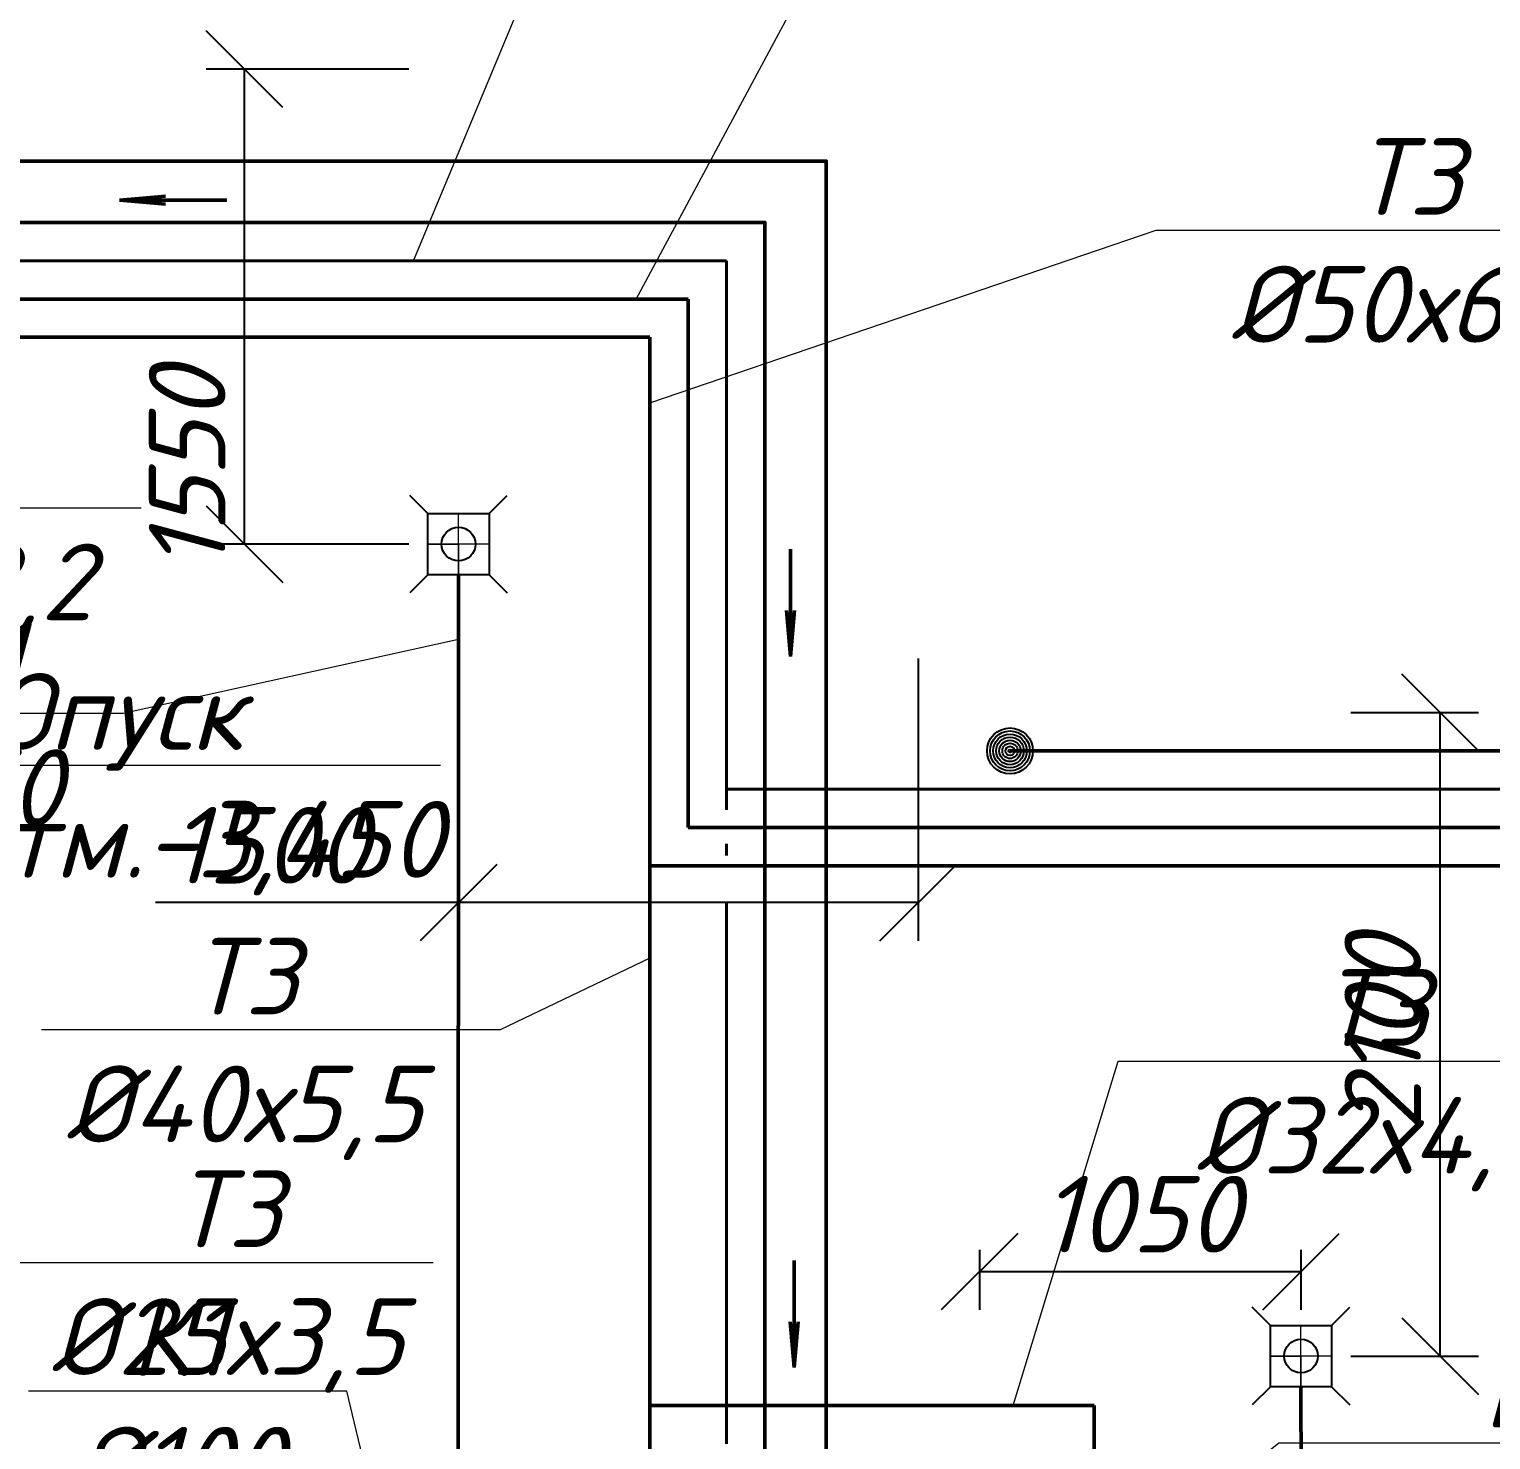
# Model space of a CAD drawing. Header units: millimetres. Extents: x -473555 to 660023, y 5037 to 453528.
# Drawn here: x 51635 to 56405, y 141801 to 146406 of the extents above; entities that cross this region are included whole.
import ezdxf
from ezdxf import colors
from ezdxf.entities.mleader import LeaderData, LeaderLine
from ezdxf.math import Vec2, Vec3

# ---------------------------------------------------------------- set-up
doc = ezdxf.new("R2010")
doc.units = ezdxf.units.MM
for name, color, linetype, lineweight in [('ВК_B1', 5, 'Continuous', 40), ('ВК_K1', 34, 'Continuous', 50), ('ВК_K1_lotok', 142, 'Continuous', 50), ('ВК_T3', 1, 'Continuous', 50), ('ВК_T4', 30, 'Continuous', 50)]:
    doc.layers.add(name, color=color, linetype=linetype, lineweight=lineweight)
for name, color, linetype in [('ВК_В1_текст', 5, 'Continuous'), ('ВК_К1_размер', 102, 'Continuous'), ('ВК_К1_текст', 34, 'Continuous'), ('ВК_сантехника', 140, 'Continuous'), ('ВК_Т4_текст', 30, 'Continuous'), ('ВК_ТЗ_текст', 1, 'Continuous')]:
    doc.layers.add(name, color=color, linetype=linetype)
doc.styles.add('ISOPEUR', font='isocpeui.ttf')
doc.dimstyles.new('Аннотативный', dxfattribs={"dimscale": 0, "dimtxt": 2.5, "dimasz": 2.5, "dimexe": 1.25, "dimexo": 0.625, "dimtad": 1, "dimdec": 0, "dimtxsty": 'ISOPEUR', "dimblk": 'OBLIQUE', "dimcen": 2.5, "dimclrt": 256, "dimadec": 0, "dimazin": 0, "dimtfac": 1, "dimtdec": 0, "dimtmove": 0, "dimatfit": 3, "dimfxl": 1, "dimtfillclr": 256, "dimarcsym": 0})

# ---------------------------------------------------------------- blocks, each defined once
blk = doc.blocks.new('_None')
blk = doc.blocks.new('*U16')
for points in [[(-100, 100), (-159.2, 159.2)], [(100, 100), (159.2, 159.2)], [(-100, -100), (-100, 100), (100, 100), (100, -100), (-100, -100)], [(-100, -100), (-159.2, -159.2)], [(100, -100), (159.2, -159.2)]]:
    blk.add_lwpolyline(points)
at = {"lineweight": 20}
blk.add_lwpolyline([(0, 100), (0, -100), (0, 0), (100, 0), (-100, 0)], dxfattribs=at)
blk.add_circle((0, 0), 55)
blk = doc.blocks.new('_Oblique')
at = {"color": 0, "linetype": 'ByBlock', "lineweight": -2}
blk.add_line((-0.5, -0.5), (0.5, 0.5), dxfattribs=at)
blk = doc.blocks.new('*D258')
at = {"layer": 'Defpoints', "color": 0, "transparency": 16777216}
for p in [(53035.6, 144414), (54535.7, 144414), (54535.7, 143554.6)]:
    blk.add_point(p, dxfattribs=at)
at = {"layer": 'ВК_К1_размер', "color": 0, "lineweight": -2, "transparency": 16777216}
for p, q in [((53035.6, 144351.5), (53035.6, 143429.6)), ((54535.7, 144351.5), (54535.7, 143429.6)), ((53035.6, 143554.6), (52046.4, 143554.6)), ((54535.7, 143554.6), (53035.6, 143554.6))]:
    blk.add_line(p, q, dxfattribs=at)
at = {"layer": 'ВК_К1_размер', "color": 0, "lineweight": -2, "transparency": 16777216, "xscale": 250, "yscale": 250, "zscale": 250, "rotation": 180}
blk.add_blockref('_Oblique', (53035.6, 143554.6), dxfattribs=at)
at = {"layer": 'ВК_К1_размер', "color": 0, "lineweight": -2, "transparency": 16777216, "xscale": 250, "yscale": 250, "zscale": 250}
blk.add_blockref('_Oblique', (54535.7, 143554.6), dxfattribs=at)
at = {"layer": 'ВК_К1_размер', "transparency": 16777216, "insert": (52416, 143742.1), "char_height": 250, "attachment_point": 5, "style": 'ISOPEUR'}
blk.add_mtext('1500', dxfattribs=at)
blk = doc.blocks.new('*D259')
at = {"layer": 'Defpoints', "color": 0, "transparency": 16777216}
for p in [(52337.5, 146274.9), (52935.7, 146274.9), (52935.7, 144724.9)]:
    blk.add_point(p, dxfattribs=at)
at = {"layer": 'ВК_К1_размер', "color": 0, "lineweight": -2, "transparency": 16777216}
for p, q in [((52873.2, 146274.9), (52212.5, 146274.9)), ((52337.5, 144724.9), (52337.5, 146274.9)), ((52873.2, 144724.9), (52212.5, 144724.9))]:
    blk.add_line(p, q, dxfattribs=at)
at = {"layer": 'ВК_К1_размер', "color": 0, "lineweight": -2, "transparency": 16777216, "xscale": 250, "yscale": 250, "zscale": 250}
for p, rotation in [((52337.5, 146274.9), 90), ((52337.5, 144724.9), 270)]:
    blk.add_blockref('_Oblique', p, dxfattribs=dict(at, rotation=rotation))
at = {"layer": 'ВК_К1_размер', "transparency": 16777216, "insert": (52150, 144967.4), "char_height": 250, "attachment_point": 5, "rotation": 90, "style": 'ISOPEUR'}
blk.add_mtext('1550', dxfattribs=at)
blk = doc.blocks.new('*D286')
at = {"layer": 'Defpoints', "color": 0, "transparency": 16777216}
for p in [(54735.7, 142483.7), (55785.4, 142483.7), (55785.4, 142350.2)]:
    blk.add_point(p, dxfattribs=at)
at = {"layer": 'ВК_К1_размер', "color": 0, "lineweight": -2, "transparency": 16777216}
for p, q in [((54735.7, 142421.2), (54735.7, 142225.2)), ((55785.4, 142421.2), (55785.4, 142225.2)), ((54735.7, 142350.2), (55785.4, 142350.2))]:
    blk.add_line(p, q, dxfattribs=at)
at = {"layer": 'ВК_К1_размер', "color": 0, "lineweight": -2, "transparency": 16777216, "xscale": 250, "yscale": 250, "zscale": 250, "rotation": 180}
blk.add_blockref('_Oblique', (54735.7, 142350.2), dxfattribs=at)
at = {"layer": 'ВК_К1_размер', "color": 0, "lineweight": -2, "transparency": 16777216, "xscale": 250, "yscale": 250, "zscale": 250}
blk.add_blockref('_Oblique', (55785.4, 142350.2), dxfattribs=at)
at = {"layer": 'ВК_К1_размер', "transparency": 16777216, "insert": (55260.6, 142537.7), "char_height": 250, "attachment_point": 5, "style": 'ISOPEUR'}
blk.add_mtext('1050', dxfattribs=at)
blk = doc.blocks.new('*D287')
at = {"layer": 'Defpoints', "color": 0, "transparency": 16777216}
for p in [(55885.4, 144174.9), (56239.8, 144174.9), (55885.4, 142074.7)]:
    blk.add_point(p, dxfattribs=at)
at = {"layer": 'ВК_К1_размер', "color": 0, "lineweight": -2, "transparency": 16777216}
for p, q in [((55947.9, 144174.9), (56364.8, 144174.9)), ((56239.8, 142074.7), (56239.8, 144174.9)), ((55947.9, 142074.7), (56364.8, 142074.7))]:
    blk.add_line(p, q, dxfattribs=at)
at = {"layer": 'ВК_К1_размер', "color": 0, "lineweight": -2, "transparency": 16777216, "xscale": 250, "yscale": 250, "zscale": 250}
for p, rotation in [((56239.8, 144174.9), 90), ((56239.8, 142074.7), 270)]:
    blk.add_blockref('_Oblique', p, dxfattribs=dict(at, rotation=rotation))
at = {"layer": 'ВК_К1_размер', "transparency": 16777216, "insert": (56052.3, 143124.8), "char_height": 250, "attachment_point": 5, "rotation": 90, "style": 'ISOPEUR'}
blk.add_mtext('2100', dxfattribs=at)

msp = doc.modelspace()

# ---------------------------------------------------------------- linework, layer by layer
at = {"layer": 'ВК_B1'}
for p, q in [((53910.7, 145649.9), (44410.7, 145649.9)), ((53910.7, 145649.9), (53910.7, 143858.1)), ((53910.7, 143924.9), (59005.2, 143924.9)), ((53910.7, 143747.1), (53910.7, 143708.5)), ((53910.7, 143554.9), (53910.7, 141787.8))]:
    msp.add_line(p, q, dxfattribs=at)
at = {"layer": 'ВК_K1'}
for p, q in [((53032.7, 138974.9), (53035.7, 144624.9)), ((54835.7, 144049.9), (59130.6, 144049.9)), ((55786.4, 138130.6), (55785.4, 141974.7))]:
    msp.add_line(p, q, dxfattribs=at)
at = {"layer": 'ВК_K1_lotok'}
for p, q in [((51929.7, 145848), (52079.2, 145861)), ((52279.7, 145848), (51929.7, 145848)), ((51929.7, 145848), (52079.2, 145834.9)), ((54119.4, 144708.5), (54119.4, 144358.5)), ((54119.4, 144358.5), (54106.3, 144507.9)), ((54119.4, 144358.5), (54132.4, 144507.9)), ((54131.7, 142386.9), (54131.7, 142036.9)), ((54131.7, 142036.9), (54118.6, 142186.3)), ((54131.7, 142036.9), (54144.8, 142186.3))]:
    msp.add_line(p, q, dxfattribs=at)
for points in [[(49635.7, 145974.9), (54235.7, 145974.9), (54235.7, 138874.9)], [(49635.7, 145774.9), (54035.7, 145774.9), (54035.7, 138874.9)]]:
    msp.add_lwpolyline(points, dxfattribs=at)
at = {"layer": 'ВК_T3'}
for p, q in [((53660.7, 145399.9), (44033.3, 145399.9)), ((53660.7, 145399.9), (53660.7, 139244)), ((53660.7, 143674.9), (58754.3, 143674.9)), ((55110.7, 141912.8), (53660.7, 141912.8)), ((55110.7, 138681.9), (55110.7, 141912.8))]:
    msp.add_line(p, q, dxfattribs=at)
at = {"layer": 'ВК_T4'}
for p, q in [((53785.7, 145524.9), (44158.3, 145524.9)), ((53785.7, 145524.9), (53785.7, 143799.9)), ((53785.7, 143799.9), (58879.7, 143799.9))]:
    msp.add_line(p, q, dxfattribs=at)
at = {"layer": 'ВК_К1_текст'}
for radius in [75, 65, 55, 45, 35, 25, 15, 5]:
    msp.add_circle((54835.7, 144049.9), radius, dxfattribs=at)

# ---------------------------------------------------------------- block references
at = {"layer": 'ВК_сантехника', "rotation": 270}
for p in [(53035.7, 144724.9), (55785.4, 142074.7)]:
    msp.add_blockref('*U16', p, dxfattribs=at)

# ---------------------------------------------------------------- dimensions: what is measured, and where the dimension line sits
at = {"layer": 'ВК_К1_размер'}
dim = msp.add_linear_dim(base=(52337.5, 146274.9), p1=(52935.7, 144724.9), p2=(52935.7, 146274.9), angle=90, dimstyle='Аннотативный', override={"dimscale": 0, "dimtix": 0, "dimtofl": 1, "dimtmove": 0, "dimatfit": 3}, dxfattribs=at)
dim.commit()
dim.dimension.update_dxf_attribs({"geometry": '*D259', "text_midpoint": (52337.5, 144967.4), "dimtype": 128})
dim = msp.add_linear_dim(base=(54535.7, 143554.6), p1=(53035.6, 144414), p2=(54535.7, 144414), dimstyle='Аннотативный', override={"dimscale": 0, "dimtix": 0, "dimtofl": 1, "dimtmove": 0, "dimatfit": 3}, dxfattribs=at)
dim.commit()
dim.dimension.update_dxf_attribs({"geometry": '*D258', "text_midpoint": (52416, 143554.6), "dimtype": 128})
dim = msp.add_linear_dim(base=(56239.8, 144174.9), p1=(55885.4, 142074.7), p2=(55885.4, 144174.9), angle=90, dimstyle='Аннотативный', override={"dimscale": 0, "dimtix": 0, "dimtofl": 1, "dimtmove": 0, "dimatfit": 3}, dxfattribs=at)
dim.commit()
dim.dimension.update_dxf_attribs({"geometry": '*D287', "text_midpoint": (56052.3, 143124.8)})
dim = msp.add_linear_dim(base=(55785.4, 142350.2), p1=(54735.7, 142483.7), p2=(55785.4, 142483.7), dimstyle='Аннотативный', override={"dimscale": 0, "dimtix": 0, "dimtofl": 1, "dimtmove": 0, "dimatfit": 3}, dxfattribs=at)
dim.commit()
dim.dimension.update_dxf_attribs({"geometry": '*D286', "text_midpoint": (55260.6, 142537.7)})

# ---------------------------------------------------------------- leaders
at = {"layer": 'ВК_В1_текст', "linetype": 'Continuous'}
ml = msp.add_multileader_mtext('Standard', dxfattribs=at)
ml.set_content('В1\\P%%C50х6,9', color=256, style='ISOPEUR')
ml.set_leader_properties(lineweight=15)
ml.set_arrow_properties(name='NONE')
ml.build(insert=Vec2(0, 0))
ml.multileader.update_dxf_attribs({"text_left_attachment_type": 6, "text_right_attachment_type": 6, "dogleg_length": 0.1, "arrow_head_size": 400, "scale": 100})
ctx = ml.context
ctx.base_point, ctx.scale, ctx.char_height, ctx.arrow_head_size, ctx.landing_gap_size, ctx.plane_origin = Vec3(54064.1, 148449.6), 100, 250, 400, 200, Vec3(47622.6, 139366.4)
ctx.left_attachment, ctx.right_attachment, ctx.text_align_type = 6, 6, 1
notes = []
notes.append((ctx, [(1, (1, 1, 0), (54054.1, 148449.6), (1, 0), 10, [(0, [(52889, 145649.9)], 0, [])])]))
ctx.mtext.insert, ctx.mtext.alignment, ctx.mtext.flow_direction = Vec3(54877.5, 148749.6), 2, 5
ml = msp.add_multileader_mtext('Standard', dxfattribs=at)
ml.set_content('В1\\P%%C32х4,4', color=256, style='ISOPEUR')
ml.set_leader_properties(lineweight=15)
ml.set_arrow_properties(name='NONE')
ml.build(insert=Vec2(0, 0))
ml.multileader.update_dxf_attribs({"text_left_attachment_type": 6, "text_right_attachment_type": 6, "dogleg_length": 0.1, "arrow_head_size": 400, "scale": 100})
ctx = ml.context
ctx.base_point, ctx.scale, ctx.char_height, ctx.arrow_head_size, ctx.landing_gap_size, ctx.plane_origin = Vec3(55722.6, 141791.6), 100, 250, 400, 200, Vec3(49078.8, 133149.9)
ctx.left_attachment, ctx.right_attachment, ctx.text_align_type = 6, 6, 1
notes.append((ctx, [(1, (1, 1, 0), (55712.6, 141791.6), (1, 0), 10, [(0, [(54985.7, 141204.4)], 0, [])])]))
ctx.mtext.insert, ctx.mtext.alignment, ctx.mtext.flow_direction = Vec3(56548.7, 142091.6), 2, 5
at = {"layer": 'ВК_К1_текст', "linetype": 'Continuous'}
ml = msp.add_multileader_mtext('Standard', dxfattribs=at)
ml.set_content('К1\\P%%C50', color=256, style='ISOPEUR')
ml.set_leader_properties(lineweight=15)
ml.set_arrow_properties(name='NONE')
ml.build(insert=Vec2(0, 0))
ml.multileader.update_dxf_attribs({"text_left_attachment_type": 6, "text_right_attachment_type": 6, "dogleg_length": 0.1, "arrow_head_size": 400, "scale": 100})
ctx = ml.context
ctx.base_point, ctx.scale, ctx.char_height, ctx.arrow_head_size, ctx.landing_gap_size, ctx.plane_origin = Vec3(40033, 145236.2), 100, 250, 400, 200, Vec3(48233.5, 135403)
ctx.left_attachment, ctx.right_attachment, ctx.text_align_type = 6, 6, 1
notes.append((ctx, [(1, (1, 1, 0), (40992.9, 145236.2), (-1, 0), 10, [(0, [(42125.7, 145038.6)], 0, [])])]))
ctx.mtext.insert, ctx.mtext.width, ctx.mtext.alignment, ctx.mtext.flow_direction = Vec3(40508, 145536.2), 769.735, 2, 5
ml = msp.add_multileader_mtext('Standard', dxfattribs=at)
ml.set_content('К1\\P%%C50', color=256, style='ISOPEUR')
ml.set_leader_properties(lineweight=15)
ml.set_arrow_properties(name='NONE')
ml.build(insert=Vec2(0, 0))
ml.multileader.update_dxf_attribs({"text_left_attachment_type": 6, "text_right_attachment_type": 6, "dogleg_length": 0.1, "arrow_head_size": 400, "scale": 100})
ctx = ml.context
ctx.base_point, ctx.scale, ctx.char_height, ctx.arrow_head_size, ctx.landing_gap_size, ctx.plane_origin = Vec3(37531.8, 144449.2), 100, 250, 400, 200, Vec3(45125.4, 135807.5)
ctx.left_attachment, ctx.right_attachment, ctx.text_align_type = 6, 6, 1
notes.append((ctx, [(1, (1, 1, 0), (38491.6, 144449.2), (-1, 0), 10, [(0, [(40160.7, 143569.6)], 0, [])])]))
ctx.mtext.insert, ctx.mtext.width, ctx.mtext.alignment, ctx.mtext.flow_direction = Vec3(38006.7, 144749.2), 769.735, 2, 5
ml = msp.add_multileader_mtext('Standard', dxfattribs=at)
ml.set_content('К1\\P%%C50', color=256, style='ISOPEUR')
ml.set_leader_properties(lineweight=15)
ml.set_arrow_properties(name='NONE')
ml.build(insert=Vec2(0, 0))
ml.multileader.update_dxf_attribs({"text_left_attachment_type": 6, "text_right_attachment_type": 6, "dogleg_length": 0.1, "arrow_head_size": 400, "scale": 100})
ctx = ml.context
ctx.base_point, ctx.scale, ctx.char_height, ctx.arrow_head_size, ctx.landing_gap_size, ctx.plane_origin = Vec3(50981, 144171.9), 100, 250, 400, 200, Vec3(58574.6, 135530.2)
ctx.left_attachment, ctx.right_attachment, ctx.text_align_type = 6, 6, 1
notes.append((ctx, [(1, (1, 1, 0), (51940.8, 144171.9), (-1, 0), 10, [(0, [(53035.6, 144414)], 0, [])])]))
ctx.mtext.insert, ctx.mtext.width, ctx.mtext.alignment, ctx.mtext.flow_direction = Vec3(51455.9, 144471.9), 769.735, 2, 5
ml = msp.add_multileader_mtext('Standard', dxfattribs=at)
ml.set_content('К1\\P%%C100', color=256, style='ISOPEUR')
ml.set_leader_properties(lineweight=15)
ml.set_arrow_properties(name='NONE')
ml.build(insert=Vec2(0, 0))
ml.multileader.update_dxf_attribs({"text_left_attachment_type": 6, "text_right_attachment_type": 6, "dogleg_length": 0.1, "arrow_head_size": 400, "scale": 100})
ctx = ml.context
ctx.base_point, ctx.scale, ctx.char_height, ctx.arrow_head_size, ctx.landing_gap_size, ctx.plane_origin = Vec3(46959.8, 143386.6), 100, 250, 400, 200, Vec3(55232.3, 135616.2)
ctx.left_attachment, ctx.right_attachment, ctx.text_align_type = 6, 6, 1
notes.append((ctx, [(0, (1, 1, 0), (46949.8, 143386.6), (1, 0), 10, [(0, [(46235.8, 143804.3)], 0, [])])]))
ctx.mtext.insert, ctx.mtext.width, ctx.mtext.alignment, ctx.mtext.flow_direction = Vec3(47499.4, 143686.6), 769.735, 2, 5
ml = msp.add_multileader_mtext('Standard', dxfattribs=at)
ml.set_content('К1\\P%%C100', color=256, style='ISOPEUR')
ml.set_leader_properties(lineweight=15)
ml.set_arrow_properties(name='NONE')
ml.build(insert=Vec2(0, 0))
ml.multileader.update_dxf_attribs({"text_left_attachment_type": 6, "text_right_attachment_type": 6, "dogleg_length": 0.1, "arrow_head_size": 400, "scale": 100})
ctx = ml.context
ctx.base_point, ctx.scale, ctx.char_height, ctx.arrow_head_size, ctx.landing_gap_size, ctx.plane_origin = Vec3(45259.7, 142260.6), 100, 250, 400, 200, Vec3(55071.2, 134536.6)
ctx.left_attachment, ctx.right_attachment, ctx.text_align_type = 6, 6, 1
notes.append((ctx, [(0, (1, 1, 0), (45249.7, 142260.6), (1, 0), 10, [(0, [(44410.7, 143551)], 0, [])])]))
ctx.mtext.insert, ctx.mtext.width, ctx.mtext.alignment, ctx.mtext.flow_direction = Vec3(45799.3, 142560.6), 769.735, 2, 5
ml = msp.add_multileader_mtext('Standard', dxfattribs=at)
ml.set_content('К1\\P%%C50', color=256, style='ISOPEUR')
ml.set_leader_properties(lineweight=15)
ml.set_arrow_properties(name='NONE')
ml.build(insert=Vec2(0, 0))
ml.multileader.update_dxf_attribs({"text_left_attachment_type": 6, "text_right_attachment_type": 6, "dogleg_length": 0.1, "arrow_head_size": 400, "scale": 100})
ctx = ml.context
ctx.base_point, ctx.scale, ctx.char_height, ctx.arrow_head_size, ctx.landing_gap_size, ctx.plane_origin = Vec3(40982.3, 142698.5), 100, 250, 400, 200, Vec3(48146.9, 134204.7)
ctx.left_attachment, ctx.right_attachment, ctx.text_align_type = 6, 6, 1
notes.append((ctx, [(1, (1, 1, 0), (41942.2, 142698.5), (-1, 0), 10, [(0, [(42129.3, 142004.9)], 0, [])])]))
ctx.mtext.insert, ctx.mtext.width, ctx.mtext.alignment, ctx.mtext.flow_direction = Vec3(41457.2, 142998.5), 769.735, 2, 5
ml = msp.add_multileader_mtext('Standard', dxfattribs=at)
ml.set_content('К1\\P%%C100', color=256, style='ISOPEUR')
ml.set_leader_properties(lineweight=15)
ml.set_arrow_properties(name='NONE')
ml.build(insert=Vec2(0, 0))
ml.multileader.update_dxf_attribs({"text_left_attachment_type": 6, "text_right_attachment_type": 6, "dogleg_length": 0.1, "arrow_head_size": 400, "scale": 100})
ctx = ml.context
ctx.base_point, ctx.scale, ctx.char_height, ctx.arrow_head_size, ctx.landing_gap_size, ctx.plane_origin = Vec3(37991.5, 142373), 100, 250, 400, 200, Vec3(45714.4, 133731.3)
ctx.left_attachment, ctx.right_attachment, ctx.text_align_type = 6, 6, 1
notes.append((ctx, [(0, (1, 1, 0), (37981.5, 142373), (1, 0), 10, [(0, [(37385.7, 141956.3)], 0, [])])]))
ctx.mtext.insert, ctx.mtext.width, ctx.mtext.alignment, ctx.mtext.flow_direction = Vec3(38531.1, 142673), 769.735, 2, 5
ml = msp.add_multileader_mtext('Standard', dxfattribs=at)
ml.set_content('К1\\P%%C100', color=256, style='ISOPEUR')
ml.set_leader_properties(lineweight=15)
ml.set_arrow_properties(name='NONE')
ml.build(insert=Vec2(0, 0))
ml.multileader.update_dxf_attribs({"text_left_attachment_type": 6, "text_right_attachment_type": 6, "dogleg_length": 0.1, "arrow_head_size": 400, "scale": 100})
ctx = ml.context
ctx.base_point, ctx.scale, ctx.char_height, ctx.arrow_head_size, ctx.landing_gap_size, ctx.plane_origin = Vec3(51582.1, 141960.4), 100, 250, 400, 200, Vec3(59128.8, 134083.2)
ctx.left_attachment, ctx.right_attachment, ctx.text_align_type = 6, 6, 1
notes.append((ctx, [(1, (1, 1, 0), (52671.3, 141960.4), (-1, 0), 10, [(0, [(52811.4, 141374.9)], 0, [])])]))
ctx.mtext.insert, ctx.mtext.width, ctx.mtext.alignment, ctx.mtext.flow_direction = Vec3(52121.7, 142260.4), 769.735, 2, 5
at = {"layer": 'ВК_Т4_текст', "linetype": 'Continuous'}
ml = msp.add_multileader_mtext('Standard', dxfattribs=at)
ml.set_content('Т4\\P%%C16х2,2', color=256, style='ISOPEUR')
ml.set_leader_properties(lineweight=15)
ml.set_arrow_properties(name='NONE')
ml.build(insert=Vec2(0, 0))
ml.multileader.update_dxf_attribs({"text_left_attachment_type": 6, "text_right_attachment_type": 6, "dogleg_length": 0.1, "arrow_head_size": 400, "scale": 100})
ctx = ml.context
ctx.base_point, ctx.scale, ctx.char_height, ctx.arrow_head_size, ctx.landing_gap_size, ctx.plane_origin = Vec3(54728.3, 147578.6), 100, 250, 400, 200, Vec3(48084.5, 138936.9)
ctx.left_attachment, ctx.right_attachment, ctx.text_align_type = 6, 6, 1
notes.append((ctx, [(1, (1, 1, 0), (54718.3, 147578.6), (1, 0), 10, [(0, [(53615.3, 145524.9)], 0, [])])]))
ctx.mtext.insert, ctx.mtext.alignment, ctx.mtext.flow_direction = Vec3(55513, 147878.6), 2, 5
ml = msp.add_multileader_mtext('Standard', dxfattribs=at)
ml.set_content('Т4\\P%%C16х2,2', color=256, style='ISOPEUR')
ml.set_leader_properties(lineweight=15)
ml.set_arrow_properties(name='NONE')
ml.build(insert=Vec2(0, 0))
ml.multileader.update_dxf_attribs({"text_left_attachment_type": 6, "text_right_attachment_type": 6, "dogleg_length": 0.1, "arrow_head_size": 400, "scale": 100})
ctx = ml.context
ctx.base_point, ctx.scale, ctx.char_height, ctx.arrow_head_size, ctx.landing_gap_size, ctx.plane_origin = Vec3(50512.9, 144843.2), 100, 250, 400, 200, Vec3(43869.2, 136201.5)
ctx.left_attachment, ctx.right_attachment, ctx.text_align_type = 6, 6, 1
notes.append((ctx, [(1, (1, 1, 0), (50502.9, 144843.2), (1, 0), 10, [(0, [(49835.7, 145004.4)], 0, [])])]))
ctx.mtext.insert, ctx.mtext.alignment, ctx.mtext.flow_direction = Vec3(51297.7, 145143.2), 2, 5
at = {"layer": 'ВК_ТЗ_текст', "linetype": 'Continuous'}
ml = msp.add_multileader_mtext('Standard', dxfattribs=at)
ml.set_content('Опуск на отм.-3,550', color=256, style='ISOPEUR')
ml.set_leader_properties(lineweight=15)
ml.set_arrow_properties(name='NONE')
ml.build(insert=Vec2(0, 0))
ml.multileader.update_dxf_attribs({"text_left_attachment_type": 6, "text_right_attachment_type": 6, "dogleg_length": 0.1, "arrow_head_size": 400, "scale": 100})
ctx = ml.context
ctx.base_point, ctx.scale, ctx.char_height, ctx.arrow_head_size, ctx.landing_gap_size, ctx.plane_origin = Vec3(38690.6, 147633.8), 100, 250, 400, 200, Vec3(36402.7, 137500.6)
ctx.left_attachment, ctx.right_attachment, ctx.text_align_type = 6, 6, 1
notes.append((ctx, [(0, (1, 1, 0), (40789.2, 147633.8), (-1, 0), 10, [(1, [(42583.3, 144579.9), (43067.9, 145977.5)], 0, [])])]))
ctx.mtext.insert, ctx.mtext.width, ctx.mtext.alignment, ctx.mtext.flow_direction = Vec3(39734.9, 147933.8), 3290.152, 2, 5
ml = msp.add_multileader_mtext('Standard', dxfattribs=at)
ml.set_content('Опуск\\Pна отм.-3,450', color=256, style='ISOPEUR')
ml.set_leader_properties(lineweight=15)
ml.set_arrow_properties(name='NONE')
ml.build(insert=Vec2(0, 0))
ml.multileader.update_dxf_attribs({"text_left_attachment_type": 6, "text_right_attachment_type": 6, "dogleg_length": 0.1, "arrow_head_size": 400, "scale": 100})
ctx = ml.context
ctx.base_point, ctx.scale, ctx.char_height, ctx.arrow_head_size, ctx.landing_gap_size, ctx.plane_origin = Vec3(50696.6, 147577.3), 100, 250, 400, 200, Vec3(44399, 138372.4)
ctx.left_attachment, ctx.right_attachment, ctx.text_align_type = 6, 6, 1
notes.append((ctx, [(1, (1, 1, 0), (50686.6, 147577.3), (1, 0), 10, [(1, [(49412.6, 145399.9), (49835.7, 145524.9)], 0, [])])]))
ctx.mtext.insert, ctx.mtext.alignment, ctx.mtext.flow_direction = Vec3(52031.4, 147877.3), 2, 5
ml = msp.add_multileader_mtext('Standard', dxfattribs=at)
ml.set_content('Т3\\P%%C50х6,9', color=256, style='ISOPEUR')
ml.set_leader_properties(lineweight=15)
ml.set_arrow_properties(name='NONE')
ml.build(insert=Vec2(0, 0))
ml.multileader.update_dxf_attribs({"text_left_attachment_type": 6, "text_right_attachment_type": 6, "dogleg_length": 0.1, "arrow_head_size": 400, "scale": 100})
ctx = ml.context
ctx.base_point, ctx.scale, ctx.char_height, ctx.arrow_head_size, ctx.landing_gap_size, ctx.plane_origin = Vec3(55322.3, 145749.6), 100, 250, 400, 200, Vec3(49316.2, 137049.6)
ctx.left_attachment, ctx.right_attachment, ctx.text_align_type = 6, 6, 1
notes.append((ctx, [(1, (1, 1, 0), (55312.3, 145749.6), (1, 0), 10, [(0, [(53660.7, 145185.7)], 0, [])])]))
ctx.mtext.insert, ctx.mtext.alignment, ctx.mtext.flow_direction = Vec3(56135.7, 146049.6), 2, 5
ml = msp.add_multileader_mtext('Standard', dxfattribs=at)
ml.set_content('Т3\\P%%C50х6,9', color=256, style='ISOPEUR')
ml.set_leader_properties(lineweight=15)
ml.set_arrow_properties(name='NONE')
ml.build(insert=Vec2(0, 0))
ml.multileader.update_dxf_attribs({"text_left_attachment_type": 6, "text_right_attachment_type": 6, "dogleg_length": 0.1, "arrow_head_size": 400, "scale": 100})
ctx = ml.context
ctx.base_point, ctx.scale, ctx.char_height, ctx.arrow_head_size, ctx.landing_gap_size, ctx.plane_origin = Vec3(32637.5, 145242.1), 100, 250, 400, 200, Vec3(40908.1, 136129.8)
ctx.left_attachment, ctx.right_attachment, ctx.text_align_type = 6, 6, 1
notes.append((ctx, [(1, (1, 1, 0), (34274.4, 145242.1), (-1, 0), 10, [(0, [(35561, 143790.1)], 0, [])])]))
ctx.mtext.insert, ctx.mtext.rotation, ctx.mtext.width, ctx.mtext.alignment, ctx.mtext.flow_direction = Vec3(33451, 145542.1), 6.283185, 707.159, 2, 5
ml = msp.add_multileader_mtext('Standard', dxfattribs=at)
ml.set_content('Опуск\\Pна отм.-3,450', color=256, style='ISOPEUR')
ml.set_leader_properties(lineweight=15)
ml.set_arrow_properties(name='NONE')
ml.build(insert=Vec2(0, 0))
ml.multileader.update_dxf_attribs({"text_left_attachment_type": 6, "text_right_attachment_type": 6, "dogleg_length": 0.1, "arrow_head_size": 400, "scale": 100})
ctx = ml.context
ctx.base_point, ctx.scale, ctx.char_height, ctx.arrow_head_size, ctx.landing_gap_size, ctx.plane_origin = Vec3(50584.3, 144003.1), 100, 250, 400, 200, Vec3(44286.7, 134798.1)
ctx.left_attachment, ctx.right_attachment, ctx.text_align_type = 6, 6, 1
notes.append((ctx, [(1, (1, 1, 0), (50574.3, 144003.1), (1, 0), 10, [(1, [(49412.6, 141674.9), (49835.7, 141674.9)], 0, [])])]))
ctx.mtext.insert, ctx.mtext.alignment, ctx.mtext.flow_direction = Vec3(51919.2, 144303.1), 2, 5
ml = msp.add_multileader_mtext('Standard', dxfattribs=at)
ml.set_content('Т3\\P%%C40х5,5', color=256, style='ISOPEUR')
ml.set_leader_properties(lineweight=15)
ml.set_arrow_properties(name='NONE')
ml.build(insert=Vec2(0, 0))
ml.multileader.update_dxf_attribs({"text_left_attachment_type": 6, "text_right_attachment_type": 6, "dogleg_length": 0.1, "arrow_head_size": 400, "scale": 100})
ctx = ml.context
ctx.base_point, ctx.scale, ctx.char_height, ctx.arrow_head_size, ctx.landing_gap_size, ctx.plane_origin = Vec3(51510.8, 143139.3), 100, 250, 400, 200, Vec3(45504.8, 134439.3)
ctx.left_attachment, ctx.right_attachment, ctx.text_align_type = 6, 6, 1
notes.append((ctx, [(0, (1, 1, 0), (53172.1, 143139.3), (-1, 0), 10, [(0, [(53660.7, 143373.9)], 0, [])])]))
ctx.mtext.insert, ctx.mtext.alignment, ctx.mtext.flow_direction = Vec3(52336.5, 143439.3), 2, 5
ml = msp.add_multileader_mtext('Standard', dxfattribs=at)
ml.set_content('Т3\\P%%C32х4,4', color=256, style='ISOPEUR')
ml.set_leader_properties(lineweight=15)
ml.set_arrow_properties(name='NONE')
ml.build(insert=Vec2(0, 0))
ml.multileader.update_dxf_attribs({"text_left_attachment_type": 6, "text_right_attachment_type": 6, "dogleg_length": 0.1, "arrow_head_size": 400, "scale": 100})
ctx = ml.context
ctx.base_point, ctx.scale, ctx.char_height, ctx.arrow_head_size, ctx.landing_gap_size, ctx.plane_origin = Vec3(55198.3, 143036.8), 100, 250, 400, 200, Vec3(49192.3, 134336.8)
ctx.left_attachment, ctx.right_attachment, ctx.text_align_type = 6, 6, 1
notes.append((ctx, [(1, (1, 1, 0), (55188.3, 143036.8), (1, 0), 10, [(0, [(54845.9, 141912.8)], 0, [])])]))
ctx.mtext.insert, ctx.mtext.alignment, ctx.mtext.flow_direction = Vec3(56024.5, 143336.8), 2, 5
ml = msp.add_multileader_mtext('Standard', dxfattribs=at)
ml.set_content('Т3\\P%%C25х3,5', color=256, style='ISOPEUR')
ml.set_leader_properties(lineweight=15)
ml.set_arrow_properties(name='NONE')
ml.build(insert=Vec2(0, 0))
ml.multileader.update_dxf_attribs({"text_left_attachment_type": 6, "text_right_attachment_type": 6, "dogleg_length": 0.1, "arrow_head_size": 400, "scale": 100})
ctx = ml.context
ctx.base_point, ctx.scale, ctx.char_height, ctx.arrow_head_size, ctx.landing_gap_size, ctx.plane_origin = Vec3(51465.4, 142379.9), 100, 250, 400, 200, Vec3(45440.7, 133679.9)
ctx.left_attachment, ctx.right_attachment, ctx.text_align_type = 6, 6, 1
notes.append((ctx, [(1, (1, 1, 0), (51455.4, 142379.9), (1, 0), 10, [(0, [(50889.7, 141967)], 0, [])])]))
ctx.mtext.insert, ctx.mtext.alignment, ctx.mtext.flow_direction = Vec3(52281.7, 142679.9), 2, 5
for ctx, leaders in notes:
    for number, flags, end, landing, length, lines in leaders:
        leader = LeaderData()
        leader.index, (leader.has_last_leader_line, leader.has_dogleg_vector, leader.attachment_direction) = number, flags
        leader.last_leader_point, leader.dogleg_vector, leader.dogleg_length = Vec3(end), Vec3(landing), length
        for number, points, colour, breaks in lines:
            line = LeaderLine()
            line.index, line.vertices, line.color, line.breaks = number, Vec3.list(points), colors.encode_raw_color(colour), breaks
            leader.lines.append(line)
        ctx.leaders.append(leader)

doc.saveas('drawing.dxf')
